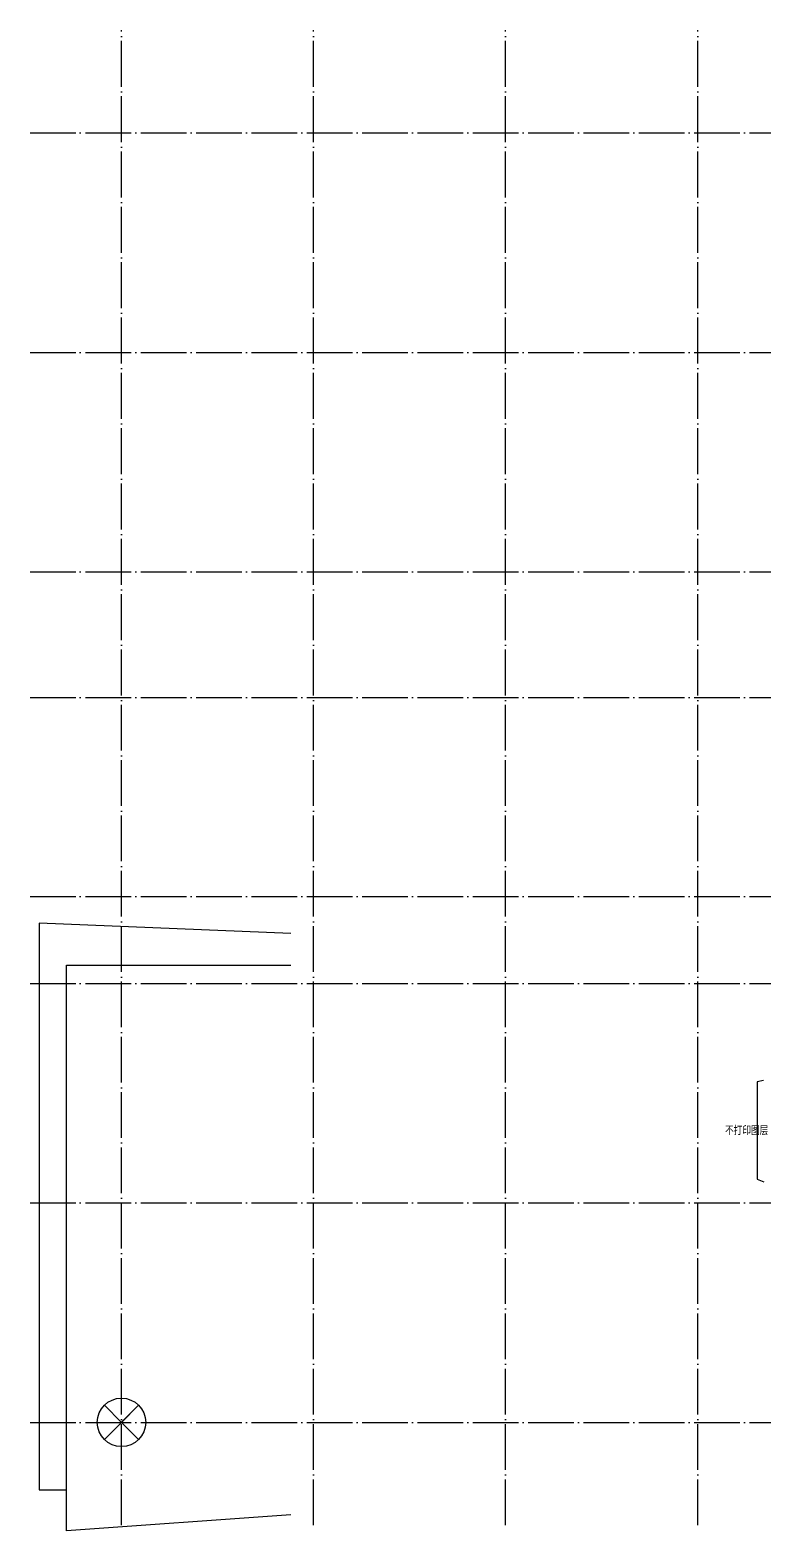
# Model space of a CAD drawing. Extents: x -2209072 to 495824, y -92434 to 572724.
# Drawn here: x -319300 to -287159, y -4750 to 60900 of the extents above; entities that cross this region are included whole.
import ezdxf

# ---------------------------------------------------------------- set-up
doc = ezdxf.new("R2010")
doc.units = 0
doc.header["$LTSCALE"] = 1000
doc.header["$MEASUREMENT"] = 0
doc.linetypes.add('X-104 6#7#平面$0$DOTE', pattern=[2.42, 2, -0.2, 0.02, -0.2])
doc.layers.get('0').update_dxf_attribs({"linetype": 'CONTINUOUS'})
doc.layers.get('Defpoints').update_dxf_attribs({"linetype": 'CONTINUOUS'})
doc.layers.add('E-校对标识', color=1, linetype='CONTINUOUS', plot=False)
doc.layers.add('X-104 6#7#平面$0$04-不打印_辅助线', color=165, linetype='CONTINUOUS', plot=False)
for name, color, linetype in [('TEL_TEXT', 3, 'CONTINUOUS'), ('X-104 6#7#平面$0$01-标注_轴线坐标', 132, 'CONTINUOUS'), ('X-104 6#7#平面$0$A-O_屋面', 201, 'CONTINUOUS'), ('X-104 6#7#平面$0$A_AXIS-轴线', 36, 'X-104 6#7#平面$0$DOTE')]:
    doc.layers.add(name, color=color, linetype=linetype)
doc.layers.get('X-104 6#7#平面$0$04-不打印_辅助线').off()
doc.styles.add('_TEL_DIM', font='SIMPLEX', dxfattribs={"width": 0.8, "height": 3.5, "bigfont": 'HZTXT'})

# ---------------------------------------------------------------- blocks, each defined once
blk = doc.blocks.new('X-104 6#7#平面$0$FDFSG')
at = {"layer": 'Defpoints'}
blk.add_lwpolyline([(-749, 749), (0, 0), (-749, -749), (749, 749), (0, 0), (749, -749)], dxfattribs=at)
blk.add_circle((0, 0), 1059, dxfattribs=at)
blk = doc.blocks.new('X-104 6#7#平面$0$A$C1863634F')
at = {"layer": 'X-104 6#7#平面$0$A_AXIS-轴线'}
for points in [[(0, -4500), (0, 60900)], [(8400, -4500), (8400, 60900)], [(16800, -4500), (16800, 60900)], [(25200, -4500), (25200, 60900)], [(-4000, 56400), (117300, 56400)], [(-4000, 46800), (117300, 46800)], [(-4000, 37200), (117300, 37200)], [(-4000, 31700), (117300, 31700)], [(-4000, 23000), (117300, 23000)], [(-4000, 19200), (117300, 19200)], [(-4000, 9600), (117300, 9600)], [(-4000, 0), (117300, 0)]]:
    blk.add_lwpolyline(points, dxfattribs=at)
at = {"layer": 'X-104 6#7#平面$0$04-不打印_辅助线'}
blk.add_blockref('X-104 6#7#平面$0$FDFSG', (0, 0), dxfattribs=at)
blk = doc.blocks.new('X-104 6#7#平面')
at = {"layer": 'X-104 6#7#平面$0$A-O_屋面'}
for points in [[(-307900, 21387), (-318900, 21830), (-318900, -2950), (-317700, -2950)], [(-307900, -4038), (-317700, -4750), (-317700, 20000), (-307900, 20000)]]:
    blk.add_lwpolyline(points, dxfattribs=at)
at = {"layer": 'X-104 6#7#平面$0$01-标注_轴线坐标'}
blk.add_blockref('X-104 6#7#平面$0$A$C1863634F', (-315300, 0), dxfattribs=at)

msp = doc.modelspace()

# ---------------------------------------------------------------- linework, layer by layer
at = {"layer": 'E-校对标识'}
msp.add_lwpolyline([(-287219, 14949), (-287500, 14897), (-287500, 10635), (-287215, 10516)], dxfattribs=at)

# ---------------------------------------------------------------- block references
msp.add_blockref('X-104 6#7#平面', (0, 0))

# ---------------------------------------------------------------- texts
at = {"layer": 'TEL_TEXT', "style": '_TEL_DIM', "width": 0.8}
msp.add_text('不打印图层', height=350, dxfattribs=at).set_placement((-288904, 12572))

doc.saveas('drawing.dxf')
